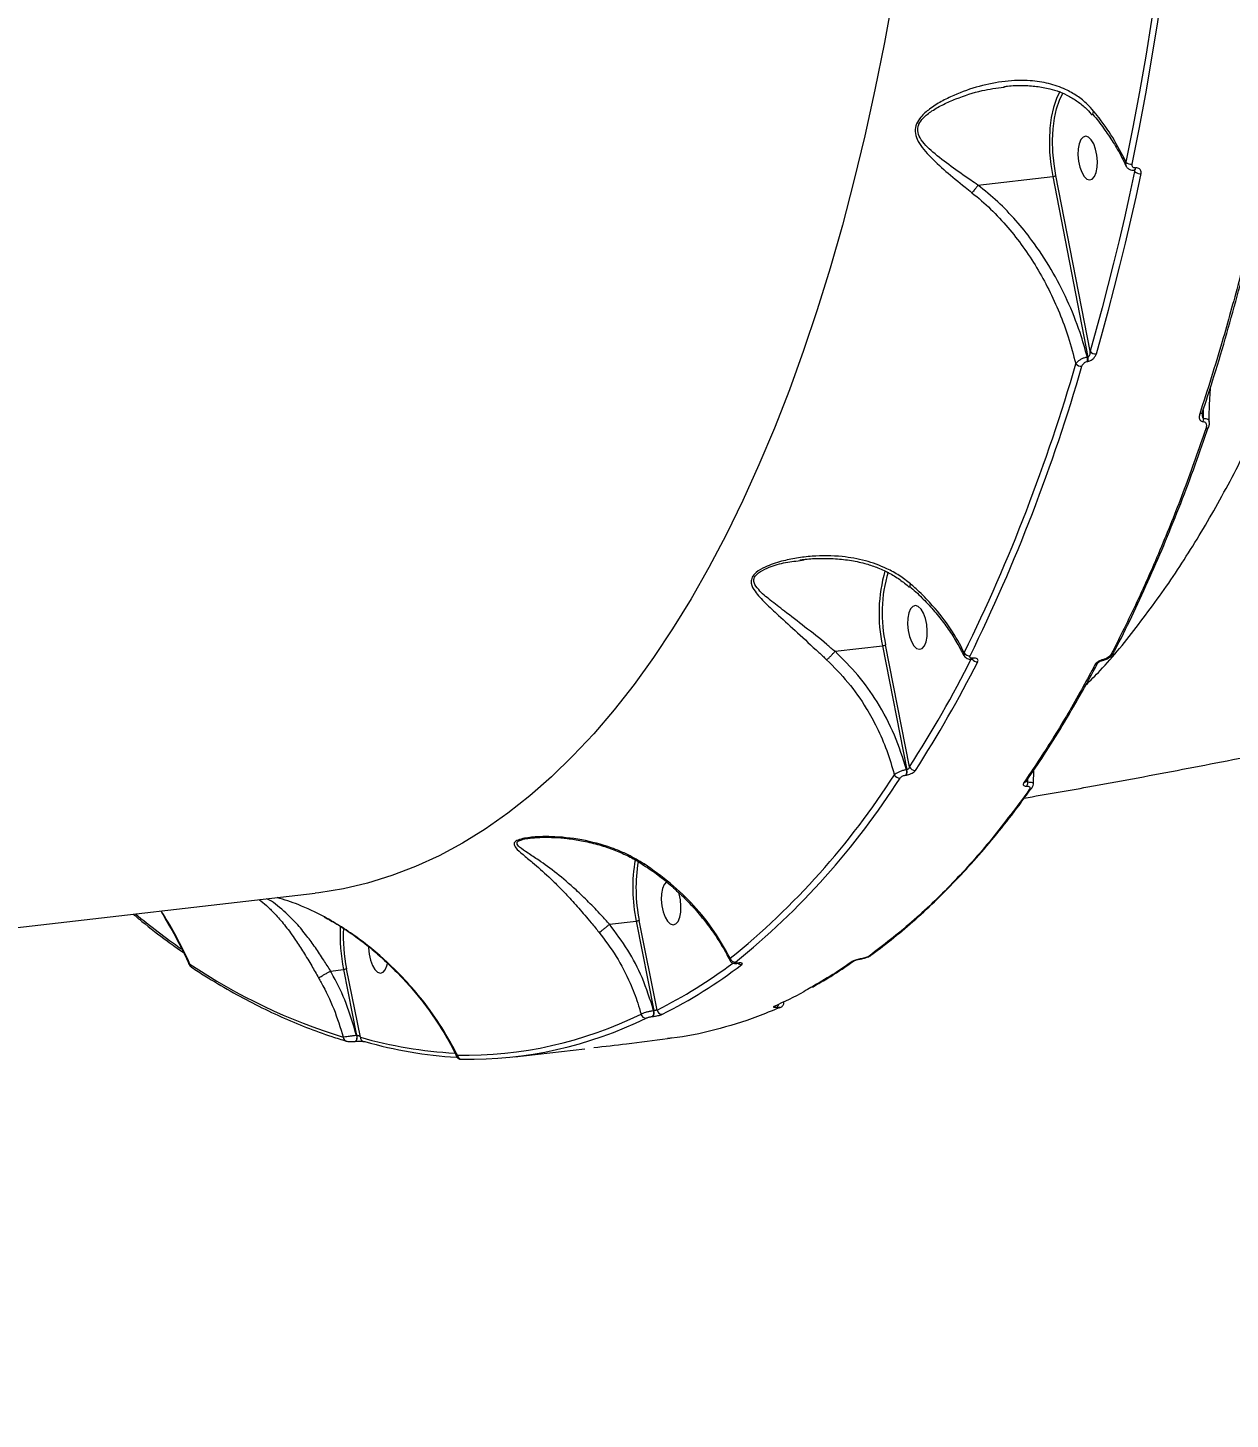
# Model space of a CAD drawing. Header units: millimetres. Extents: x -7447 to 8662, y -5576 to 6370.
# Drawn here: x 3168.7 to 3415.1, y -2414.4 to -2129.2 of the extents above; entities that cross this region are included whole.
import ezdxf

# ---------------------------------------------------------------- set-up
doc = ezdxf.new("R2010")
doc.units = ezdxf.units.MM
doc.layers.add('DiKom', color=7, linetype='Continuous')
doc.layers.add('DIKOM_ОБЪЕКТ', color=7, linetype='Continuous')
doc.styles.add('style1', font='arial.ttf', dxfattribs={"width": 0.8})
doc.dimstyles.new('1-50', dxfattribs={"dimtxt": 300, "dimasz": 200, "dimexe": 100, "dimexo": 0, "dimgap": 100, "dimtad": 1, "dimdec": 0, "dimtxsty": 'style1', "dimcen": 0, "dimclrd": 7, "dimclre": 7, "dimadec": 1, "dimazin": 2, "dimtfac": 1, "dimtdec": 0, "dimtmove": 1, "dimatfit": 3, "dimfxl": 0, "dimlwd": 25, "dimlwe": 18, "dimarcsym": 0})

# ---------------------------------------------------------------- blocks, each defined once
blk = doc.blocks.new('*D11')
at = {"color": 7, "linetype": 'Continuous', "lineweight": 18, "transparency": 16777216}
for p, q in [((2045.4, 3512.26), (7772.09, 3512.26)), ((-1858.48, -4091.08), (7772.09, -4091.08))]:
    blk.add_line(p, q, dxfattribs=at)
at = {"color": 7, "linetype": 'Continuous', "lineweight": 25, "transparency": 16777216}
blk.add_line((7672.09, -3891.08), (7672.09, 3312.26), dxfattribs=at)
at = {"color": 7, "linetype": 'Continuous', "transparency": 16777216}
for points in [[(7638.76, 3312.26), (7705.42, 3312.26), (7672.09, 3512.26)], [(7638.76, -3891.08), (7705.42, -3891.08), (7672.09, -4091.08)]]:
    blk.add_solid(points, dxfattribs=at)
at = {"layer": 'Defpoints', "color": 0, "linetype": 'Continuous', "transparency": 16777216}
for p in [(2045.4, 3512.26), (7672.09, 3512.26), (-1858.48, -4091.08)]:
    blk.add_point(p, dxfattribs=at)
at = {"color": 0, "linetype": 'Continuous', "lineweight": 15, "transparency": 16777216, "insert": (7418.92, 3.22), "char_height": 300, "attachment_point": 5, "rotation": 90, "style": 'style1'}
blk.add_mtext('7600', dxfattribs=at)
blk = doc.blocks.new('*D12')
at = {"layer": 'Defpoints', "color": 0, "transparency": 16777216}
for p in [(-7446.93, 5919.72), (-7446.93, 736.93), (6905.53, -2412.68)]:
    blk.add_point(p, dxfattribs=at)
at = {"layer": 'DiKom', "color": 7, "lineweight": 18, "transparency": 16777216}
for p, q in [((-7446.93, 736.93), (-7446.93, 6019.72)), ((6905.53, -2412.68), (6905.53, 6019.72))]:
    blk.add_line(p, q, dxfattribs=at)
at = {"layer": 'DiKom', "color": 7, "lineweight": 25, "transparency": 16777216}
blk.add_line((6705.53, 5919.72), (-7246.93, 5919.72), dxfattribs=at)
at = {"layer": 'DiKom', "color": 7, "transparency": 16777216}
for points in [[(-7246.93, 5953.05), (-7246.93, 5886.39), (-7446.93, 5919.72)], [(6705.53, 5953.05), (6705.53, 5886.39), (6905.53, 5919.72)]]:
    blk.add_solid(points, dxfattribs=at)
at = {"layer": 'DiKom', "color": 0, "transparency": 16777216, "insert": (-918.31, 6173), "char_height": 300, "attachment_point": 5, "style": 'style1'}
blk.add_mtext('14300', dxfattribs=at)
blk = doc.blocks.new('*D13')
at = {"layer": 'Defpoints', "color": 0, "transparency": 16777216}
for p in [(2049.72, 5594.27), (-1141.86, -5576.35), (8561.69, -5576.35)]:
    blk.add_point(p, dxfattribs=at)
at = {"layer": 'DiKom', "color": 7, "lineweight": 18, "transparency": 16777216}
for p, q in [((2049.72, 5594.27), (8661.69, 5594.27)), ((-1141.86, -5576.35), (8661.69, -5576.35))]:
    blk.add_line(p, q, dxfattribs=at)
at = {"layer": 'DiKom', "color": 7, "lineweight": 25, "transparency": 16777216}
blk.add_line((8561.69, 5394.27), (8561.69, -5376.35), dxfattribs=at)
at = {"layer": 'DiKom', "color": 7, "transparency": 16777216}
for points in [[(8528.35, 5394.27), (8595.02, 5394.27), (8561.69, 5594.27)], [(8528.35, -5376.35), (8595.02, -5376.35), (8561.69, -5576.35)]]:
    blk.add_solid(points, dxfattribs=at)
at = {"layer": 'DiKom', "color": 0, "transparency": 16777216, "insert": (8308.52, 8.96), "char_height": 300, "attachment_point": 5, "rotation": 90, "style": 'style1'}
blk.add_mtext('11200', dxfattribs=at)

msp = doc.modelspace()

# ---------------------------------------------------------------- linework, layer by layer
at = {"layer": 'DIKOM_ОБЪЕКТ', "color": 7, "linetype": 'Continuous', "lineweight": 15}
for p, q in [((3368.68, -2141.34), (3368.89, -2141.3)), ((3395.38, -2158.36), (3395.49, -2158.64)), ((3395.4, -2158.37), (3395.43, -2158.37)), ((3395.43, -2158.37), (3395.45, -2158.37)), ((3395.73, -2157.93), (3395.71, -2157.94)), ((3363.37, -2161.44), (3378.7, -2159.67)), ((3378.7, -2159.67), (3385.9, -2196.7)), ((3386.35, -2195.48), (3379.35, -2159.51)), ((3385.8, -2197.59), (3385.89, -2197.57)), ((3385.9, -2196.7), (3385.81, -2196.71)), ((3410.66, -2211.01), (3410.67, -2210.98)), ((3326.94, -2238.4), (3327.75, -2238.28)), ((3334.1, -2256.98), (3343.82, -2255.86)), ((3343.82, -2255.86), (3348.81, -2281.27)), ((3349.37, -2280.64), (3344.47, -2255.69)), ((3362.43, -2258.4), (3362.38, -2258.41)), ((3391.24, -2257.26), (3391.26, -2257.22)), ((3362.16, -2258.6), (3362.21, -2258.59)), ((3388.87, -2258.88), (3388.86, -2258.88)), ((3348.81, -2281.27), (3348.74, -2281.28)), ((3348.64, -2282.36), (3348.71, -2282.35)), ((3374.74, -2284.14), (3374.83, -2281.33)), ((2936.49, -2340.16), (3227.59, -2306.56)), ((3302.15, -2306.73), (3302.04, -2306.35)), ((3287.89, -2312.94), (3293.35, -2312.31)), ((3293.35, -2312.31), (3296.99, -2330.64)), ((3297.65, -2330.52), (3294, -2312.15)), ((3314.08, -2320.94), (3314.16, -2320.93)), ((3314.26, -2320.88), (3314.19, -2320.89)), ((3230.74, -2322.53), (3230.73, -2322.54)), ((3230.74, -2322.53), (3233.38, -2322.23)), ((3233.38, -2322.23), (3236.08, -2335.71)), ((3236.84, -2336.1), (3234.03, -2322.06)), ((3321.88, -2329.71), (3321.88, -2329.71)), ((3296.72, -2331.85), (3296.77, -2331.85)), ((3296.99, -2330.64), (3296.94, -2330.65)), ((3235.76, -2336.94), (3235.68, -2336.93)), ((3235.76, -2336.94), (3235.79, -2336.94)), ((3236.08, -2335.71), (3236.05, -2335.71)), ((3268.48, -2340.09), (3282.82, -2338.44))]:
    msp.add_line(p, q, dxfattribs=at)
at = {"layer": 'DIKOM_ОБЪЕКТ', "color": 7, "linetype": 'Continuous', "lineweight": 15, "flags": 128}
for points in [[(3402.99, -2097.15), (3402.09, -2104.88), (3401.12, -2112.54), (3400.07, -2120.13), (3398.95, -2127.62), (3397.75, -2135.03), (3396.47, -2142.36), (3395.12, -2149.59), (3393.7, -2156.72)], [(3394.98, -2157.13), (3396.4, -2149.98), (3397.76, -2142.74), (3399.03, -2135.4), (3400.24, -2127.97), (3401.36, -2120.46), (3402.41, -2112.86), (3403.39, -2105.18), (3404.28, -2097.43)], [(3345.99, -2122.38), (3344.21, -2132.23), (3342.28, -2141.89), (3340.2, -2151.35), (3337.98, -2160.6), (3335.61, -2169.63), (3333.1, -2178.44), (3330.45, -2187.01), (3327.67, -2195.34), (3324.75, -2203.43), (3321.7, -2211.25), (3318.52, -2218.81), (3315.22, -2226.1), (3311.8, -2233.11), (3308.25, -2239.84), (3304.59, -2246.27), (3300.82, -2252.41), (3296.94, -2258.24), (3292.95, -2263.77), (3288.86, -2268.99), (3284.68, -2273.88), (3280.4, -2278.45), (3276.03, -2282.7), (3271.57, -2286.62), (3267.04, -2290.2), (3262.42, -2293.44), (3257.74, -2296.34), (3252.98, -2298.9), (3248.16, -2301.11), (3243.28, -2302.98), (3238.34, -2304.49), (3233.36, -2305.66), (3228.32, -2306.47), (3227.59, -2306.56)], [(3380.16, -2142.26), (3379.46, -2143.7), (3378.86, -2145.51), (3378.41, -2147.56), (3378.13, -2149.81), (3378.01, -2152.2), (3378.07, -2154.68), (3378.3, -2157.19), (3378.7, -2159.67)], [(3379.35, -2159.51), (3378.97, -2157.1), (3378.74, -2154.67), (3378.68, -2152.26), (3378.79, -2149.94), (3379.07, -2147.76), (3379.5, -2145.78), (3380.09, -2144.02), (3380.79, -2142.59)], [(3387.5, -2154.09), (3387.1, -2153.01), (3386.6, -2152.17), (3386.04, -2151.63), (3385.47, -2151.44), (3384.93, -2151.61), (3384.46, -2152.13), (3384.11, -2152.96), (3383.9, -2154.02), (3383.85, -2155.24), (3383.97, -2156.52), (3384.23, -2157.74), (3384.64, -2158.82), (3385.14, -2159.66), (3385.7, -2160.2), (3386.27, -2160.39), (3386.81, -2160.22), (3387.28, -2159.7), (3387.63, -2158.87), (3387.84, -2157.8), (3387.89, -2156.58), (3387.77, -2155.31), (3387.5, -2154.09)], [(3395.49, -2158.64), (3394.46, -2163.42), (3393.4, -2168.15), (3392.31, -2172.83), (3391.18, -2177.46), (3390.02, -2182.04), (3388.83, -2186.57), (3387.61, -2191.05), (3386.35, -2195.48)], [(3387.64, -2196.02), (3388.9, -2191.59), (3390.12, -2187.1), (3391.32, -2182.55), (3392.48, -2177.96), (3393.61, -2173.32), (3394.71, -2168.63), (3395.77, -2163.89), (3396.8, -2159.1)], [(3352.63, -2250.27), (3352.22, -2249.19), (3351.72, -2248.35), (3351.16, -2247.82), (3350.59, -2247.62), (3350.05, -2247.8), (3349.58, -2248.32), (3349.23, -2249.14), (3349.02, -2250.21), (3348.97, -2251.43), (3349.09, -2252.7), (3349.36, -2253.93), (3349.76, -2255.01), (3350.26, -2255.85), (3350.82, -2256.39), (3351.39, -2256.58), (3351.93, -2256.4), (3352.4, -2255.88), (3352.75, -2255.06), (3352.96, -2253.99), (3353.01, -2252.77), (3352.89, -2251.5), (3352.63, -2250.27)], [(3374.43, -2285.05), (3374.44, -2285.03), (3374.45, -2285.01)], [(3299.61, -2304.23), (3299.58, -2304.25), (3299.11, -2304.77), (3298.76, -2305.6), (3298.55, -2306.67), (3298.5, -2307.89), (3298.62, -2309.16), (3298.88, -2310.39), (3299.29, -2311.46), (3299.79, -2312.3), (3300.35, -2312.84), (3300.92, -2313.03), (3301.46, -2312.86), (3301.93, -2312.34), (3302.28, -2311.51), (3302.49, -2310.45), (3302.54, -2309.23), (3302.42, -2307.95), (3302.15, -2306.73), (3302.15, -2306.73)], [(3238.52, -2317.53), (3238.53, -2317.8), (3238.64, -2319.08), (3238.91, -2320.3), (3239.31, -2321.38), (3239.81, -2322.22), (3240.37, -2322.76), (3240.95, -2322.95), (3241.49, -2322.78), (3241.95, -2322.26), (3242.3, -2321.43), (3242.42, -2320.95)], [(3314.09, -2320.94), (3314.13, -2320.93), (3314.19, -2320.89)], [(3314.15, -2320.93), (3314.2, -2320.92), (3314.26, -2320.88)], [(3339.35, -2320.02), (3339.29, -2320.06), (3339.28, -2320.06)], [(3321.64, -2329.78), (3321.81, -2329.74), (3321.88, -2329.71)], [(3322.66, -2330.06), (3322.83, -2330.03), (3322.89, -2330)], [(3236.05, -2335.71), (3236.09, -2335.95), (3236.1, -2336.19), (3236.08, -2336.42), (3236.04, -2336.61), (3235.97, -2336.77), (3235.89, -2336.88), (3235.79, -2336.94), (3235.76, -2336.94)], [(3236.08, -2335.71), (3236.12, -2335.95), (3236.13, -2336.19), (3236.11, -2336.41), (3236.07, -2336.61), (3236, -2336.77), (3235.92, -2336.88), (3235.82, -2336.93), (3235.8, -2336.94)], [(3237.46, -2336.96), (3237.6, -2336.98), (3237.77, -2336.98)]]:
    msp.add_lwpolyline(points, dxfattribs=at)
at = {"layer": 'DIKOM_ОБЪЕКТ', "color": 7, "linetype": 'Continuous', "lineweight": 15}
for centre, radius, start, end in [((3394.78, -2155.57), 1.58, 226.8213, 277.2166), ((3395.23, -2157.93), 0.472, 291.5421, 359.3354), ((3395.25, -2157.92), 0.482, 293.8809, 358.8718), ((3396.59, -2157.59), 1.52, 223.5762, 277.6948), ((3378.5, -2157.48), 2.2, 275.3809, 292.8906), ((3387.47, -2194.64), 1.4, 216.8669, 276.9979), ((3036.22, -2098.09), 361.32, 333.8598, 343.9371), ((3036.71, -2098.38), 362.11, 333.8595, 343.937), ((3384.52, -2197.16), 1.42, 219.5271, 276.549), ((3383.91, -2197.11), 1.95, 345.9518, 11.9925), ((3384, -2197.1), 1.95, 345.9695, 11.9747), ((3408.84, -2207.69), 0.624, 270.2091, 338.2853), ((3408.1, -2209.26), 1.54, 335.0283, 358.3053), ((3410.09, -2210.75), 0.63, 270.259, 335.5722), ((3374.46, -2249.22), 31.35, 163.9566, 192.2303), ((3372.77, -2249.21), 29.03, 163.0961, 192.8976), ((3343.61, -2253.65), 2.22, 275.4403, 292.8311), ((3144.31, -2148.47), 243.97, 327.1971, 333.21), ((3361.67, -2256.67), 1.25, 209.0335, 275.2007), ((3362.09, -2258.3), 0.31, 283.0908, 339.6384), ((3362.14, -2258.29), 0.308, 282.1464, 339.6976), ((3390.64, -2256.93), 0.682, 273.2139, 330.6641), ((3145.05, -2148.93), 244.52, 327.1965, 333.2104), ((3363.21, -2257.89), 1.25, 214.5442, 275.0901), ((3387.32, -2259.09), 0.683, 273.2543, 330.5446), ((3388.79, -2258.69), 0.2, 291.8706, 355.6473), ((3347.18, -2281.67), 1.61, 334.8363, 14.2431), ((3347.25, -2281.67), 1.61, 334.8111, 14.2683), ((3350.48, -2280.22), 1.18, 201.1157, 274.7019), ((3214.97, -2198.77), 155.6, 308.8713, 327.5353), ((3215.85, -2199.27), 155.95, 308.8719, 327.535), ((3347.33, -2281.8), 1.18, 204.3227, 274.5569), ((3372.73, -2283.17), 0.723, 274.9321, 324.6638), ((3372.41, -2283.9), 1.21, 322.4233, 2.1823), ((3373.84, -2284.61), 0.73, 275.1842, 323.1118), ((3326.21, -2305.48), 33.56, 170.0908, 191.7443), ((3325.99, -2305.52), 32.67, 170.4047, 191.711), ((3297.19, -2180.9), 167.94, 230.6706, 234.6996), ((3269.23, -2315.16), 36.54, 177.1696, 191.146), ((3268.9, -2315.2), 35.55, 177.7454, 191.1277), ((3268.16, -2222.75), 118.56, 236.0411, 252.9265), ((3202.73, -2321.1), 0.797, 179.4903, 235.3462), ((3251.87, -2239.43), 101.95, 296.6864, 306.9445), ((3252.65, -2239.77), 102.55, 296.6965, 307.4322), ((3313.65, -2319.61), 1.07, 195.9082, 273.6109), ((3314.9, -2320.21), 0.999, 225.0433, 275.0321), ((3337.52, -2319.8), 0.786, 276.6527, 304.1823), ((3341, -2318.68), 0.781, 276.6096, 308.2816), ((3321.81, -2329.3), 0.714, 299.389, 355.9626), ((3258.05, -2257.55), 82.25, 269.0771, 296.1862), ((3259.03, -2258.19), 82.43, 269.0763, 296.1868), ((3295.34, -2331.14), 1.02, 192.2504, 273.4728), ((3295.79, -2331.06), 1.22, 319.2791, 19.4603), ((3295.84, -2331.05), 1.22, 319.26, 19.4625), ((3298.67, -2330.36), 1.03, 188.749, 273.2579), ((3234.22, -2336.04), 0.874, 183.1456, 251.5663), ((3237.73, -2336.11), 0.889, 179.2394, 252.0685), ((3261.06, -2251.21), 88.27, 254.0747, 266.8391), ((3262.08, -2251.79), 88.59, 254.0774, 266.4021), ((3257.64, -2339.7), 0.916, 185.9301, 273.9352)]:
    msp.add_arc(centre, radius, start, end, dxfattribs=at)
for points, knots in [([(3385.44, -2263.96), (3386.44, -2262.97), (3390.18, -2259.24), (3396.35, -2251.62), (3403.85, -2241.23), (3410.91, -2229.81), (3417.54, -2217.55), (3423.84, -2204.22), (3429.78, -2189.83), (3435.32, -2174.42), (3440, -2159.42), (3443.94, -2145.15), (3446.08, -2136.15), (3447.15, -2131.65)], [0, 0, 0, 0, 0.037027, 0.138845, 0.24058, 0.339703, 0.438903, 0.538026, 0.640009, 0.742074, 0.844056, 0.921955, 1, 1, 1, 1]), ([(3387.09, -2146.28), (3386.67, -2145.8), (3385.63, -2144.64), (3383.71, -2143.12), (3381.08, -2141.63), (3377.86, -2140.53), (3373.7, -2139.91), (3368.9, -2140.05), (3363.61, -2141.09), (3359.23, -2142.63), (3355.84, -2144.28), (3353.52, -2145.75), (3351.75, -2147.3), (3350.69, -2148.9), (3350.4, -2150.51), (3350.89, -2152.17), (3351.94, -2153.8), (3353.87, -2155.98), (3356.79, -2158.65), (3359.83, -2161.17), (3361.68, -2162.62), (3362.15, -2163)], [0, 0, 0, 0, 0.03115, 0.075385, 0.120738, 0.182116, 0.245389, 0.330261, 0.417612, 0.506581, 0.552382, 0.598101, 0.638399, 0.667093, 0.696207, 0.728675, 0.766815, 0.805989, 0.887767, 0.971247, 1, 1, 1, 1]), ([(3363.37, -2161.44), (3362.88, -2161.11), (3360.99, -2159.83), (3357.82, -2157.6), (3354.75, -2155.27), (3352.66, -2153.32), (3351.51, -2151.9), (3350.96, -2150.48), (3351.08, -2149.49), (3351.44, -2148.6), (3352.25, -2147.51), (3354.02, -2146.14), (3356.31, -2144.85), (3359.74, -2143.37), (3363.87, -2142.03), (3367.2, -2141.55), (3368.68, -2141.34)], [0, 0, 0, 0, 0.045084, 0.172655, 0.302359, 0.360269, 0.41922, 0.466065, 0.500369, 0.507143, 0.54821, 0.608047, 0.676715, 0.745516, 0.887338, 1, 1, 1, 1]), ([(3368.67, -2141.29), (3368.93, -2141.25), (3370.21, -2141.04), (3372.47, -2140.99), (3375.37, -2141.15), (3377.91, -2141.61), (3380.15, -2142.28), (3382.14, -2143.21), (3384.03, -2144.44), (3385.6, -2145.74), (3386.44, -2146.72), (3386.78, -2147.11)], [0, 0, 0, 0, 0.038672, 0.190695, 0.334861, 0.472193, 0.580372, 0.69416, 0.808985, 0.924842, 1, 1, 1, 1]), ([(3387.09, -2146.28), (3387.08, -2146.29), (3386.99, -2146.44), (3386.87, -2146.69), (3386.84, -2146.9), (3386.92, -2146.95), (3386.94, -2146.96)], [0, 0, 0, 0, 0.055816, 0.451132, 0.876495, 1, 1, 1, 1]), ([(3386.92, -2146.97), (3386.92, -2146.97), (3387.73, -2147.88), (3389.16, -2149.79), (3391.14, -2152.7), (3392.65, -2155.28), (3393.39, -2156.89), (3393.66, -2157.47)], [0, 0, 0, 0, 0.001401, 0.279095, 0.558549, 0.839353, 1, 1, 1, 1]), ([(3393.7, -2156.72), (3392.85, -2155.04), (3391.17, -2151.74), (3388.74, -2148.32), (3387.32, -2146.56), (3387.09, -2146.28)], [0, 0, 0, 0, 0.466532, 0.915023, 1, 1, 1, 1]), ([(3393.7, -2156.72), (3393.66, -2156.86), (3393.58, -2157.13), (3393.67, -2157.35), (3393.71, -2157.45)], [0, 0, 0, 0, 0.518622, 1, 1, 1, 1]), ([(3393.71, -2157.46), (3393.71, -2157.48), (3393.77, -2157.69), (3394.08, -2158.02), (3394.61, -2158.32), (3395.09, -2158.42), (3395.35, -2158.37), (3395.4, -2158.35)], [0, 0, 0, 0, 0.02797, 0.318919, 0.6241, 0.917937, 1, 1, 1, 1]), ([(3395.71, -2157.94), (3395.61, -2157.94), (3395.42, -2157.94), (3395.19, -2157.83), (3395.02, -2157.65), (3394.94, -2157.41), (3394.97, -2157.22), (3394.98, -2157.13)], [0, 0, 0, 0, 0.195113, 0.390053, 0.593218, 0.811081, 1, 1, 1, 1]), ([(3395.34, -2158.39), (3395.37, -2158.38), (3395.44, -2158.36), (3395.5, -2158.37), (3395.5, -2158.37), (3395.5, -2158.37)], [0, 0, 0, 0, 0.320007, 0.659383, 1, 1, 1, 1]), ([(3395.43, -2158.35), (3395.44, -2158.37), (3395.48, -2158.47), (3395.49, -2158.57), (3395.49, -2158.64)], [0, 0, 0, 0, 0.298932, 1, 1, 1, 1]), ([(3396.8, -2159.1), (3396.81, -2158.98), (3396.85, -2158.71), (3396.74, -2158.36), (3396.5, -2158.09), (3396.16, -2157.92), (3395.87, -2157.93), (3395.73, -2157.93)], [0, 0, 0, 0, 0.188999, 0.404502, 0.60686, 0.803461, 1, 1, 1, 1]), ([(3363.37, -2161.44), (3363.25, -2161.62), (3363.02, -2161.98), (3362.63, -2162.47), (3362.34, -2162.81), (3362.19, -2162.95), (3362.15, -2163)], [0, 0, 0, 0, 0.325217, 0.650478, 0.892542, 1, 1, 1, 1]), ([(3363.37, -2161.44), (3363.37, -2161.44), (3363.37, -2161.44), (3363.37, -2161.44), (3363.37, -2161.44), (3363.37, -2161.44)], [0, 0, 0, 0, 0.304051, 0.674956, 1, 1, 1, 1]), ([(3385.81, -2196.71), (3385.33, -2195.03), (3384.21, -2191.07), (3381.77, -2185.01), (3378.48, -2178.66), (3374.89, -2173.22), (3371.18, -2168.63), (3367.5, -2164.78), (3364.75, -2162.56), (3363.37, -2161.44)], [0, 0, 0, 0, 0.123409, 0.290338, 0.457783, 0.624612, 0.746547, 0.873293, 1, 1, 1, 1]), ([(3421.77, -2160.61), (3421.65, -2161.15), (3421.05, -2163.86), (3419.46, -2170.83), (3416.84, -2181.33), (3413.19, -2194.63), (3410.4, -2203.42), (3408.84, -2208.31)], [0, 0, 0, 0, 0.032159, 0.160793, 0.418284, 0.675775, 1, 1, 1, 1]), ([(3409.4, -2207.91), (3410.09, -2205.8), (3411.7, -2200.91), (3414.06, -2193), (3416.52, -2184.25), (3418.83, -2175.31), (3420.77, -2167.31), (3421.89, -2162.21), (3422.32, -2160.23)], [0, 0, 0, 0, 0.141573, 0.327466, 0.512787, 0.697382, 0.882074, 1, 1, 1, 1]), ([(3362.15, -2163), (3363.45, -2164.08), (3366.06, -2166.28), (3369.53, -2170.04), (3372.68, -2174.07), (3375.46, -2178.33), (3377.96, -2182.86), (3380.12, -2187.61), (3382.01, -2192.7), (3382.94, -2196.23), (3383.43, -2198.06)], [0, 0, 0, 0, 0.123686, 0.248899, 0.368956, 0.490747, 0.612545, 0.738059, 0.863572, 1, 1, 1, 1]), ([(3372.88, -2287.07), (3377.23, -2286.32), (3387.64, -2284.52), (3404.16, -2281.43), (3422.4, -2277.86), (3440.63, -2274.09), (3458.84, -2270.13), (3477.04, -2265.98), (3495.22, -2261.66), (3513.38, -2257.15), (3531.51, -2252.46), (3549.62, -2247.59), (3567.7, -2242.54), (3585.74, -2237.32), (3603.76, -2231.93), (3621.73, -2226.37), (3639.66, -2220.63), (3657.55, -2214.73), (3675.39, -2208.66), (3693.18, -2202.42), (3709.65, -2196.5), (3720.17, -2192.58), (3724.79, -2190.85)], [0, 0, 0, 0, 0.037223, 0.089179, 0.141025, 0.192765, 0.244405, 0.295951, 0.34741, 0.398786, 0.450085, 0.501314, 0.552478, 0.603582, 0.654632, 0.705633, 0.756593, 0.807515, 0.858406, 0.909271, 0.960115, 1, 1, 1, 1]), ([(3386.35, -2195.48), (3386.34, -2195.64), (3386.33, -2195.92), (3386.24, -2196.28), (3386.14, -2196.51), (3386.05, -2196.63), (3385.98, -2196.68), (3385.93, -2196.69), (3385.9, -2196.7)], [0, 0, 0, 0, 0.350937, 0.618234, 0.803031, 0.879378, 0.949213, 1, 1, 1, 1]), ([(3385.81, -2196.71), (3385.73, -2196.72), (3385.45, -2196.77), (3384.96, -2196.93), (3384.37, -2197.22), (3383.84, -2197.58), (3383.55, -2197.88), (3383.44, -2198.04), (3383.43, -2198.06)], [0, 0, 0, 0, 0.08916, 0.293673, 0.489582, 0.716354, 0.954625, 1, 1, 1, 1]), ([(3384.68, -2198.57), (3384.73, -2198.44), (3384.82, -2198.21), (3385.09, -2197.92), (3385.37, -2197.72), (3385.61, -2197.61), (3385.75, -2197.59), (3385.8, -2197.59)], [0, 0, 0, 0, 0.302612, 0.534627, 0.725426, 0.917122, 1, 1, 1, 1]), ([(3385.89, -2197.57), (3385.95, -2197.56), (3386.17, -2197.53), (3386.56, -2197.37), (3387.01, -2197.04), (3387.42, -2196.57), (3387.56, -2196.22), (3387.64, -2196.02)], [0, 0, 0, 0, 0.079603, 0.275748, 0.470724, 0.710561, 1, 1, 1, 1]), ([(3410.78, -2210.06), (3410.78, -2209.13), (3410.77, -2206.73), (3410.94, -2204.33), (3411.04, -2202.85)], [0, 0, 0, 0, 0.384115, 1, 1, 1, 1]), ([(3408.84, -2208.31), (3408.81, -2208.43), (3408.71, -2208.79), (3408.71, -2209.29), (3408.91, -2209.68), (3409.17, -2209.87), (3409.39, -2209.9), (3409.5, -2209.91)], [0, 0, 0, 0, 0.160549, 0.508161, 0.731843, 0.865334, 1, 1, 1, 1]), ([(3409.35, -2208.32), (3409.35, -2208.31), (3409.34, -2208.28), (3409.34, -2208.13), (3409.41, -2207.97), (3409.43, -2207.93)], [0, 0, 0, 0, 0.075128, 0.735456, 1, 1, 1, 1]), ([(3409.64, -2209.31), (3409.62, -2209.3), (3409.57, -2209.28), (3409.51, -2209.19), (3409.42, -2208.98), (3409.36, -2208.67), (3409.36, -2208.42), (3409.36, -2208.32)], [0, 0, 0, 0, 0.065446, 0.140384, 0.329177, 0.716428, 1, 1, 1, 1]), ([(3409.5, -2209.91), (3409.6, -2209.92), (3409.81, -2209.95), (3410.05, -2210.13), (3410.23, -2210.49), (3410.22, -2210.95), (3410.12, -2211.28), (3410.09, -2211.38)], [0, 0, 0, 0, 0.138894, 0.27682, 0.496588, 0.841884, 1, 1, 1, 1]), ([(3409.64, -2209.31), (3409.63, -2209.09), (3409.6, -2208.46), (3409.58, -2207.82), (3409.56, -2207.4)], [0, 0, 0, 0, 0.33671, 1, 1, 1, 1]), ([(3410.78, -2210.06), (3410.79, -2209.96), (3410.82, -2209.72), (3410.55, -2209.49), (3410.15, -2209.33), (3409.81, -2209.31), (3409.64, -2209.31)], [0, 0, 0, 0, 0.229121, 0.550995, 0.7686, 1, 1, 1, 1]), ([(3410.09, -2211.38), (3408.64, -2215.54), (3405.72, -2223.85), (3400.99, -2235.66), (3396.01, -2247), (3392.46, -2254.08), (3390.68, -2257.61)], [0, 0, 0, 0, 0.249101, 0.498199, 0.749099, 1, 1, 1, 1]), ([(3391.21, -2257.2), (3391.44, -2256.77), (3392.85, -2254.12), (3395.33, -2249), (3398.65, -2241.83), (3401.85, -2234.39), (3404.94, -2226.72), (3407.88, -2218.93), (3409.74, -2213.59), (3410.64, -2210.97)], [0, 0, 0, 0, 0.031518, 0.193798, 0.3562, 0.518683, 0.681209, 0.843735, 1, 1, 1, 1]), ([(3410.64, -2211), (3410.67, -2210.94), (3410.81, -2210.64), (3410.81, -2210.33), (3410.82, -2210.1)], [0, 0, 0, 0, 0.231169, 1, 1, 1, 1]), ([(3349.56, -2243.19), (3348.81, -2242.6), (3347.29, -2241.4), (3344.21, -2239.72), (3340.3, -2238.31), (3335.12, -2237.4), (3330.37, -2237.36), (3326.22, -2237.84), (3322.97, -2238.53), (3320.09, -2239.49), (3318.33, -2240.49), (3317.43, -2241.31), (3316.92, -2242.07), (3316.87, -2243.31), (3317.79, -2244.99), (3319.79, -2247.1), (3322.75, -2249.86), (3326.41, -2253.19), (3329.79, -2256.31), (3331.84, -2258.22), (3332.38, -2258.72)], [0, 0, 0, 0, 0.044062, 0.088957, 0.162487, 0.238205, 0.335246, 0.385266, 0.435258, 0.493552, 0.532136, 0.540208, 0.56656, 0.59274, 0.638271, 0.707601, 0.778722, 0.871002, 0.966033, 1, 1, 1, 1]), ([(3334.09, -2256.98), (3334.09, -2256.98), (3333.48, -2256.58), (3331.5, -2254.71), (3327.85, -2252), (3324.04, -2248.97), (3320.77, -2246.54), (3318.61, -2244.66), (3317.49, -2243.16), (3317.43, -2242.05), (3317.84, -2241.45), (3318.21, -2241.1), (3318.78, -2240.62), (3320.55, -2239.73), (3323.47, -2238.8), (3325.81, -2238.53), (3326.94, -2238.4)], [0, 0, 0, 0, 0.000027, 0.056034, 0.21096, 0.36612, 0.481119, 0.595706, 0.667119, 0.706609, 0.745328, 0.745847, 0.758023, 0.817763, 0.911461, 1, 1, 1, 1]), ([(3326.92, -2238.28), (3327.16, -2238.24), (3328.37, -2238.06), (3330.67, -2237.93), (3333.81, -2237.94), (3337.03, -2238.27), (3339.99, -2238.88), (3342.66, -2239.74), (3345.06, -2240.84), (3347.33, -2242.19), (3348.69, -2243.3), (3349.33, -2243.82)], [0, 0, 0, 0, 0.030734, 0.155761, 0.28879, 0.429428, 0.563552, 0.670087, 0.783405, 0.896526, 1, 1, 1, 1]), ([(3349.56, -2243.19), (3349.55, -2243.22), (3349.5, -2243.3), (3349.42, -2243.49), (3349.38, -2243.66), (3349.43, -2243.67), (3349.45, -2243.68)], [0, 0, 0, 0, 0.088161, 0.345428, 0.837792, 1, 1, 1, 1]), ([(3349.4, -2243.73), (3349.82, -2244.09), (3351.12, -2245.2), (3353.1, -2247.22), (3355.34, -2249.77), (3357.34, -2252.46), (3359.09, -2255.16), (3360.02, -2256.99), (3360.47, -2257.86)], [0, 0, 0, 0, 0.087856, 0.270977, 0.45564, 0.641501, 0.828139, 1, 1, 1, 1]), ([(3360.58, -2257.28), (3359.69, -2255.63), (3357.9, -2252.28), (3354.64, -2248.16), (3351.77, -2245.15), (3350.17, -2243.74), (3349.56, -2243.19)], [0, 0, 0, 0, 0.32471, 0.657474, 0.869007, 1, 1, 1, 1]), ([(3332.38, -2258.72), (3332.42, -2258.69), (3332.54, -2258.6), (3332.82, -2258.37), (3333.22, -2257.98), (3333.69, -2257.47), (3333.96, -2257.14), (3334.09, -2256.98)], [0, 0, 0, 0, 0.087311, 0.253611, 0.502392, 0.751211, 1, 1, 1, 1]), ([(3334.1, -2256.98), (3334.1, -2256.98), (3334.1, -2256.98), (3334.09, -2256.98), (3334.09, -2256.98), (3334.09, -2256.98)], [0, 0, 0, 0, 0.457601, 0.857027, 1, 1, 1, 1]), ([(3348.74, -2281.28), (3348, -2278.89), (3346.48, -2274.06), (3343, -2267.57), (3338.9, -2261.74), (3335.71, -2258.58), (3334.1, -2256.98)], [0, 0, 0, 0, 0.260692, 0.528703, 0.76163, 1, 1, 1, 1]), ([(3360.58, -2257.28), (3360.52, -2257.41), (3360.43, -2257.62), (3360.51, -2257.77), (3360.54, -2257.83)], [0, 0, 0, 0, 0.623831, 1, 1, 1, 1]), ([(3360.53, -2257.85), (3360.61, -2257.99), (3360.77, -2258.25), (3361.17, -2258.49), (3361.63, -2258.63), (3361.97, -2258.61), (3362.16, -2258.6)], [0, 0, 0, 0, 0.238602, 0.469057, 0.716344, 1, 1, 1, 1]), ([(3362.38, -2258.41), (3362.31, -2258.41), (3362.15, -2258.42), (3361.93, -2258.38), (3361.78, -2258.27), (3361.71, -2258.11), (3361.76, -2257.98), (3361.78, -2257.91)], [0, 0, 0, 0, 0.142339, 0.357185, 0.571584, 0.785747, 1, 1, 1, 1]), ([(3363.32, -2259.13), (3363.36, -2259.04), (3363.43, -2258.84), (3363.33, -2258.6), (3363.09, -2258.44), (3362.77, -2258.37), (3362.53, -2258.39), (3362.43, -2258.4)], [0, 0, 0, 0, 0.215028, 0.429982, 0.644707, 0.859226, 1, 1, 1, 1]), ([(3388.87, -2258.86), (3389.08, -2258.81), (3389.57, -2258.7), (3390.29, -2258.3), (3390.89, -2257.83), (3391.12, -2257.43), (3391.22, -2257.26)], [0, 0, 0, 0, 0.214315, 0.48992, 0.781115, 1, 1, 1, 1]), ([(3390.68, -2257.61), (3390.6, -2257.73), (3390.45, -2257.96), (3390.02, -2258.3), (3389.51, -2258.57), (3389.16, -2258.66), (3388.99, -2258.71)], [0, 0, 0, 0, 0.25831, 0.51673, 0.767801, 1, 1, 1, 1]), ([(3332.38, -2258.72), (3333.87, -2260.23), (3336.89, -2263.27), (3340.22, -2268.05), (3342.82, -2272.77), (3344.81, -2277.31), (3345.77, -2280.62), (3346.25, -2282.29)], [0, 0, 0, 0, 0.23086, 0.46717, 0.62657, 0.81199, 1, 1, 1, 1]), ([(3362.2, -2258.6), (3362.24, -2258.59), (3362.33, -2258.58), (3362.39, -2258.59), (3362.39, -2258.59), (3362.39, -2258.59)], [0, 0, 0, 0, 0.333544, 0.748179, 1, 1, 1, 1]), ([(3387.36, -2259.77), (3387.15, -2260.15), (3386.14, -2262.07), (3383.29, -2267.28), (3378.7, -2275.11), (3374.77, -2280.96), (3372.8, -2283.89)], [0, 0, 0, 0, 0.044141, 0.220714, 0.610012, 1, 1, 1, 1]), ([(3373.32, -2283.58), (3374.51, -2281.83), (3377.01, -2278.18), (3380.68, -2272.31), (3384.33, -2266.02), (3386.74, -2261.72), (3387.9, -2259.44), (3387.91, -2259.42)], [0, 0, 0, 0, 0.235381, 0.490141, 0.74406, 0.99772, 1, 1, 1, 1]), ([(3388.99, -2258.71), (3388.83, -2258.75), (3388.49, -2258.84), (3388, -2259.11), (3387.58, -2259.43), (3387.43, -2259.65), (3387.36, -2259.77)], [0, 0, 0, 0, 0.233814, 0.482516, 0.741262, 1, 1, 1, 1]), ([(3387.91, -2259.42), (3387.91, -2259.42), (3387.91, -2259.43), (3387.94, -2259.38), (3388.04, -2259.28), (3388.21, -2259.15), (3388.44, -2259.02), (3388.67, -2258.93), (3388.8, -2258.9), (3388.86, -2258.88)], [0, 0, 0, 0, 0.018549, 0.182186, 0.335663, 0.512367, 0.705479, 0.868781, 1, 1, 1, 1]), ([(3348.74, -2281.28), (3348.64, -2281.29), (3348.33, -2281.35), (3347.78, -2281.5), (3347.14, -2281.74), (3346.58, -2282.02), (3346.36, -2282.2), (3346.25, -2282.29)], [0, 0, 0, 0, 0.113168, 0.325961, 0.548009, 0.775423, 1, 1, 1, 1]), ([(3349.37, -2280.64), (3349.36, -2280.71), (3349.32, -2280.84), (3349.21, -2281.03), (3349.07, -2281.16), (3348.96, -2281.23), (3348.88, -2281.26), (3348.84, -2281.26), (3348.81, -2281.27)], [0, 0, 0, 0, 0.255294, 0.499053, 0.716801, 0.86167, 0.907177, 1, 1, 1, 1]), ([(3347.42, -2282.98), (3347.47, -2282.92), (3347.57, -2282.79), (3347.84, -2282.61), (3348.15, -2282.47), (3348.43, -2282.39), (3348.59, -2282.37), (3348.64, -2282.36)], [0, 0, 0, 0, 0.228855, 0.457871, 0.678542, 0.888227, 1, 1, 1, 1]), ([(3348.71, -2282.35), (3348.79, -2282.34), (3349.02, -2282.31), (3349.45, -2282.18), (3349.93, -2281.96), (3350.34, -2281.68), (3350.5, -2281.49), (3350.57, -2281.4)], [0, 0, 0, 0, 0.108311, 0.320384, 0.543042, 0.771583, 1, 1, 1, 1]), ([(3372.8, -2283.89), (3372.75, -2283.96), (3372.65, -2284.13), (3372.65, -2284.35), (3372.77, -2284.52), (3373.01, -2284.63), (3373.25, -2284.63), (3373.37, -2284.64)], [0, 0, 0, 0, 0.182536, 0.4238, 0.62748, 0.813469, 1, 1, 1, 1]), ([(3373.32, -2283.59), (3373.32, -2283.6), (3373.32, -2283.6), (3373.32, -2283.59), (3373.32, -2283.59)], [0, 0, 0, 0, 0.424596, 1, 1, 1, 1]), ([(3373.62, -2283.85), (3373.59, -2283.85), (3373.54, -2283.83), (3373.47, -2283.77), (3373.42, -2283.68), (3373.4, -2283.59), (3373.39, -2283.56)], [0, 0, 0, 0, 0.190453, 0.329951, 0.737116, 1, 1, 1, 1]), ([(3373.62, -2283.85), (3373.61, -2283.7), (3373.6, -2283.47), (3373.59, -2283.24), (3373.59, -2283.17)], [0, 0, 0, 0, 0.691604, 1, 1, 1, 1]), ([(3374.72, -2284.14), (3374.73, -2284.11), (3374.75, -2284.02), (3374.56, -2283.92), (3374.19, -2283.85), (3373.81, -2283.85), (3373.62, -2283.85)], [0, 0, 0, 0, 0.136689, 0.428541, 0.710584, 1, 1, 1, 1]), ([(3374.41, -2285.03), (3374.47, -2284.95), (3374.64, -2284.73), (3374.76, -2284.41), (3374.73, -2284.17), (3374.73, -2284.14)], [0, 0, 0, 0, 0.326678, 0.887131, 1, 1, 1, 1]), ([(3373.91, -2285.34), (3371.37, -2288.77), (3366.28, -2295.64), (3358.2, -2304.65), (3349.84, -2312.75), (3344.01, -2317.22), (3341.09, -2319.46)], [0, 0, 0, 0, 0.248596, 0.497192, 0.748596, 1, 1, 1, 1]), ([(3341.44, -2319.25), (3341.5, -2319.21), (3343.1, -2318.12), (3346.16, -2315.68), (3350.64, -2311.93), (3355.03, -2307.84), (3359.36, -2303.46), (3363.6, -2298.8), (3367.75, -2293.84), (3371.29, -2289.33), (3373.4, -2286.36), (3374.2, -2285.24)], [0, 0, 0, 0, 0.004884, 0.135379, 0.266062, 0.396898, 0.527847, 0.658876, 0.789947, 0.921012, 1, 1, 1, 1]), ([(3373.37, -2284.64), (3373.48, -2284.64), (3373.72, -2284.64), (3373.94, -2284.74), (3374.06, -2284.91), (3374.04, -2285.11), (3373.95, -2285.27), (3373.91, -2285.34)], [0, 0, 0, 0, 0.188961, 0.377438, 0.579175, 0.816463, 1, 1, 1, 1]), ([(3294.97, -2300.56), (3293.9, -2299.93), (3291.75, -2298.64), (3287.48, -2296.89), (3282.15, -2295.48), (3276.85, -2294.93), (3273.16, -2294.99), (3271.13, -2295.19), (3269.67, -2295.46), (3268.6, -2295.88), (3268.2, -2296.5), (3268.71, -2297.38), (3270.12, -2298.62), (3272.41, -2300.5), (3274.85, -2302.65), (3277.25, -2304.98), (3279.3, -2307.09), (3281.58, -2309.62), (3283.8, -2312.22), (3285.2, -2313.93), (3285.73, -2314.59)], [0, 0, 0, 0, 0.056353, 0.113614, 0.210372, 0.309982, 0.361982, 0.388303, 0.415338, 0.445739, 0.474099, 0.516798, 0.580232, 0.645296, 0.740561, 0.789711, 0.838844, 0.899362, 0.961361, 1, 1, 1, 1]), ([(3287.88, -2312.95), (3287.88, -2312.94), (3287.33, -2312.34), (3285.91, -2310.74), (3283.6, -2308.35), (3280.52, -2305.37), (3277.02, -2302.43), (3273.76, -2300.03), (3271.13, -2298.34), (3269.54, -2297.24), (3268.82, -2296.45), (3269.07, -2295.93), (3269.7, -2295.66), (3270.5, -2295.45), (3271.08, -2295.33), (3271.63, -2295.28), (3271.67, -2295.28)], [0, 0, 0, 0, 0.000056, 0.063196, 0.164536, 0.266013, 0.426912, 0.588036, 0.693608, 0.798758, 0.865821, 0.908654, 0.94465, 0.954521, 0.9963, 1, 1, 1, 1]), ([(3271.67, -2295.28), (3272.05, -2295.24), (3272.92, -2295.15), (3274.58, -2295.09), (3276.72, -2295.13), (3279.33, -2295.35), (3282.3, -2295.8), (3285.38, -2296.52), (3288.38, -2297.49), (3291.13, -2298.65), (3293.29, -2299.76), (3294.48, -2300.56), (3294.88, -2300.83)], [0, 0, 0, 0, 0.053444, 0.121865, 0.214769, 0.325236, 0.44686, 0.582471, 0.709047, 0.82907, 0.942269, 1, 1, 1, 1]), ([(3294.88, -2300.82), (3295.4, -2301.15), (3296.92, -2302.14), (3299.31, -2303.99), (3302.02, -2306.34), (3304.55, -2308.85), (3306.88, -2311.5), (3308.98, -2314.27), (3310.81, -2317.12), (3311.99, -2319.15), (3312.47, -2320.23), (3312.51, -2320.32)], [0, 0, 0, 0, 0.065811, 0.195677, 0.32661, 0.458428, 0.590699, 0.722739, 0.85531, 0.988115, 1, 1, 1, 1]), ([(3294.97, -2300.56), (3294.96, -2300.6), (3294.92, -2300.69), (3294.88, -2300.78), (3294.91, -2300.78), (3294.92, -2300.78)], [0, 0, 0, 0, 0.249213, 0.723861, 1, 1, 1, 1]), ([(3312.62, -2319.91), (3311.6, -2318.05), (3309.53, -2314.29), (3305.32, -2309.15), (3300.49, -2304.45), (3296.83, -2301.87), (3294.97, -2300.56)], [0, 0, 0, 0, 0.253601, 0.513969, 0.753969, 1, 1, 1, 1]), ([(3216.06, -2307.89), (3216.2, -2307.98), (3216.82, -2308.37), (3218.01, -2309.47), (3219.69, -2311.13), (3221.54, -2313.33), (3223.43, -2315.92), (3225.22, -2318.68), (3226.8, -2321.32), (3227.82, -2323.1), (3228.28, -2323.92)], [0, 0, 0, 0, 0.038976, 0.170417, 0.301819, 0.461486, 0.625066, 0.755005, 0.888693, 1, 1, 1, 1]), ([(3230.73, -2322.54), (3230.73, -2322.53), (3230.29, -2321.77), (3229.23, -2320.12), (3227.63, -2317.68), (3225.76, -2315.12), (3223.74, -2312.71), (3221.17, -2310.15), (3219.1, -2308.44), (3217.87, -2307.79), (3217.7, -2307.7)], [0, 0, 0, 0, 0.000058, 0.108249, 0.238959, 0.369812, 0.532646, 0.69569, 0.957625, 1, 1, 1, 1]), ([(3229.47, -2311.41), (3227.7, -2310.52), (3224.54, -2308.93), (3221.23, -2307.91), (3219.77, -2307.46)], [0, 0, 0, 0, 0.557838, 1, 1, 1, 1]), ([(3190.3, -2310.86), (3190.89, -2311.36), (3193.19, -2313.3), (3196.63, -2315.95), (3199.48, -2317.96), (3200.6, -2318.76)], [0, 0, 0, 0, 0.174345, 0.673578, 1, 1, 1, 1]), ([(3195.94, -2310.21), (3196.84, -2311.75), (3198.65, -2314.83), (3200.55, -2318.48), (3201.48, -2320.59), (3201.7, -2321.1)], [0, 0, 0, 0, 0.427546, 0.860415, 1, 1, 1, 1]), ([(3201.93, -2321.09), (3200.33, -2317.78), (3198.55, -2314.11), (3196.26, -2310.56), (3196.03, -2310.2)], [0, 0, 0, 0, 0.899198, 1, 1, 1, 1]), ([(3229.47, -2311.41), (3229.46, -2311.42), (3229.45, -2311.44), (3229.46, -2311.43), (3229.46, -2311.43)], [0, 0, 0, 0, 0.624744, 1, 1, 1, 1]), ([(3229.46, -2311.43), (3230.33, -2311.92), (3232.27, -2313), (3235.17, -2314.93), (3238.2, -2317.19), (3241.14, -2319.69), (3244, -2322.4), (3246.75, -2325.33), (3249.35, -2328.45), (3251.78, -2331.73), (3253.96, -2335.13), (3255.57, -2337.91), (3256.33, -2339.56), (3256.55, -2340.04)], [0, 0, 0, 0, 0.071207, 0.159238, 0.249963, 0.343627, 0.440313, 0.539938, 0.642214, 0.746576, 0.852268, 0.957445, 1, 1, 1, 1]), ([(3256.73, -2339.79), (3255.71, -2337.88), (3253.66, -2334.03), (3249.97, -2328.88), (3245.51, -2323.67), (3241.12, -2319.47), (3236.64, -2315.94), (3233.12, -2313.5), (3230.66, -2312.09), (3229.47, -2311.41)], [0, 0, 0, 0, 0.173878, 0.350139, 0.48806, 0.692275, 0.797118, 0.901936, 1, 1, 1, 1]), ([(3294, -2312.15), (3293.99, -2312.15), (3293.98, -2312.16), (3293.93, -2312.18), (3293.83, -2312.22), (3293.68, -2312.26), (3293.51, -2312.29), (3293.41, -2312.31), (3293.35, -2312.31)], [0, 0, 0, 0, 0.070225, 0.141464, 0.356002, 0.570769, 0.785304, 1, 1, 1, 1]), ([(3285.73, -2314.59), (3285.75, -2314.58), (3285.81, -2314.55), (3286, -2314.43), (3286.36, -2314.18), (3286.87, -2313.79), (3287.41, -2313.36), (3287.73, -2313.08), (3287.88, -2312.95)], [0, 0, 0, 0, 0.038084, 0.149189, 0.361872, 0.574576, 0.787299, 1, 1, 1, 1]), ([(3285.73, -2314.59), (3286.95, -2316.2), (3289.41, -2319.46), (3291.95, -2324.43), (3293.52, -2328.45), (3294.13, -2330.6), (3294.35, -2331.36)], [0, 0, 0, 0, 0.318195, 0.643961, 0.875246, 1, 1, 1, 1]), ([(3287.89, -2312.94), (3287.89, -2312.94), (3287.89, -2312.94), (3287.88, -2312.94), (3287.88, -2312.95)], [0, 0, 0, 0, 0.616806, 1, 1, 1, 1]), ([(3296.94, -2330.65), (3296.22, -2328.37), (3294.87, -2324.08), (3291.75, -2318.1), (3289.19, -2314.68), (3287.89, -2312.94)], [0, 0, 0, 0, 0.359329, 0.6759, 1, 1, 1, 1]), ([(3201.93, -2321.09), (3201.81, -2321.1), (3201.66, -2321.11), (3201.71, -2321.1), (3201.71, -2321.1)], [0, 0, 0, 0, 0.784249, 1, 1, 1, 1]), ([(3201.7, -2321.11), (3201.73, -2321.18), (3201.83, -2321.38), (3202.03, -2321.59), (3202.21, -2321.69), (3202.28, -2321.74)], [0, 0, 0, 0, 0.254256, 0.680946, 1, 1, 1, 1]), ([(3312.62, -2319.91), (3312.57, -2319.98), (3312.46, -2320.14), (3312.51, -2320.26), (3312.53, -2320.31)], [0, 0, 0, 0, 0.493459, 1, 1, 1, 1]), ([(3312.52, -2320.32), (3312.58, -2320.41), (3312.68, -2320.6), (3312.93, -2320.79), (3313.21, -2320.91), (3313.56, -2320.97), (3313.84, -2320.97), (3314.05, -2320.94), (3314.09, -2320.93)], [0, 0, 0, 0, 0.167442, 0.329045, 0.48523, 0.665312, 0.944877, 1, 1, 1, 1]), ([(3314.19, -2320.89), (3314.1, -2320.9), (3313.92, -2320.92), (3313.72, -2320.9), (3313.62, -2320.84), (3313.62, -2320.77), (3313.69, -2320.71), (3313.72, -2320.68)], [0, 0, 0, 0, 0.204005, 0.408067, 0.613518, 0.826557, 1, 1, 1, 1]), ([(3314.15, -2320.93), (3314.17, -2320.93), (3314.26, -2320.91), (3314.39, -2320.91), (3314.5, -2320.91), (3314.51, -2320.91), (3314.51, -2320.92)], [0, 0, 0, 0, 0.057138, 0.466178, 0.79085, 1, 1, 1, 1]), ([(3314.99, -2321.2), (3315.03, -2321.16), (3315.13, -2321.07), (3315.13, -2320.96), (3314.97, -2320.88), (3314.68, -2320.85), (3314.4, -2320.87), (3314.26, -2320.88)], [0, 0, 0, 0, 0.174189, 0.389576, 0.595831, 0.797893, 1, 1, 1, 1]), ([(3337.61, -2320.58), (3337.35, -2320.76), (3336.03, -2321.69), (3333.23, -2323.56), (3330.66, -2325.03), (3329.17, -2325.89)], [0, 0, 0, 0, 0.095157, 0.475807, 1, 1, 1, 1]), ([(3329.47, -2325.8), (3330.33, -2325.31), (3332.77, -2323.94), (3335.56, -2322.16), (3337.48, -2320.77), (3337.86, -2320.49)], [0, 0, 0, 0, 0.303824, 0.859435, 1, 1, 1, 1]), ([(3339.35, -2320.02), (3339.31, -2320.03), (3339.12, -2320.06), (3338.74, -2320.14), (3338.27, -2320.28), (3337.86, -2320.43), (3337.69, -2320.53), (3337.61, -2320.58)], [0, 0, 0, 0, 0.053546, 0.289795, 0.526379, 0.763081, 1, 1, 1, 1]), ([(3337.97, -2320.44), (3337.97, -2320.44), (3337.96, -2320.45), (3337.99, -2320.43), (3338.07, -2320.39), (3338.23, -2320.32), (3338.51, -2320.23), (3338.86, -2320.14), (3339.15, -2320.08), (3339.28, -2320.06), (3339.28, -2320.06)], [0, 0, 0, 0, 0.001092, 0.089118, 0.196363, 0.347819, 0.530283, 0.74961, 0.985915, 1, 1, 1, 1]), ([(3341.09, -2319.46), (3341.01, -2319.51), (3340.85, -2319.61), (3340.43, -2319.77), (3339.96, -2319.9), (3339.58, -2319.98), (3339.38, -2320.02), (3339.35, -2320.02)], [0, 0, 0, 0, 0.236338, 0.47259, 0.709148, 0.945848, 1, 1, 1, 1]), ([(3339.39, -2320.03), (3339.53, -2320.01), (3339.9, -2319.95), (3340.54, -2319.76), (3341.09, -2319.57), (3341.35, -2319.37), (3341.45, -2319.29)], [0, 0, 0, 0, 0.17549, 0.482143, 0.803001, 1, 1, 1, 1]), ([(3202.27, -2321.75), (3203.18, -2322.34), (3205.82, -2324.05), (3210.19, -2326.65), (3215.39, -2329.45), (3220.59, -2331.94), (3225.8, -2334.12), (3230.25, -2335.74), (3232.97, -2336.57), (3233.95, -2336.87)], [0, 0, 0, 0, 0.086456, 0.250618, 0.414743, 0.578812, 0.742816, 0.906742, 1, 1, 1, 1]), ([(3228.28, -2323.92), (3228.29, -2323.91), (3228.36, -2323.87), (3228.58, -2323.75), (3229.02, -2323.5), (3229.58, -2323.18), (3230.18, -2322.84), (3230.55, -2322.64), (3230.73, -2322.54)], [0, 0, 0, 0, 0.025983, 0.20958, 0.407221, 0.604819, 0.802445, 1, 1, 1, 1]), ([(3228.28, -2323.92), (3228.47, -2324.24), (3229.63, -2326.3), (3231.55, -2330.3), (3232.74, -2334.13), (3233.35, -2336.08)], [0, 0, 0, 0, 0.084974, 0.533469, 1, 1, 1, 1]), ([(3236.05, -2335.71), (3235.4, -2333.51), (3234.17, -2329.34), (3232.12, -2325.02), (3230.93, -2322.87), (3230.74, -2322.53)], [0, 0, 0, 0, 0.484348, 0.918521, 1, 1, 1, 1]), ([(3234.03, -2322.06), (3234.02, -2322.06), (3234, -2322.07), (3233.95, -2322.1), (3233.86, -2322.13), (3233.7, -2322.17), (3233.53, -2322.21), (3233.43, -2322.22), (3233.38, -2322.23)], [0, 0, 0, 0, 0.053761, 0.141525, 0.355943, 0.570647, 0.785338, 1, 1, 1, 1]), ([(3329.17, -2325.89), (3328.68, -2326.18), (3326.21, -2327.67), (3323.67, -2328.84), (3321.64, -2329.78)], [0, 0, 0, 0, 0.199761, 1, 1, 1, 1]), ([(3321.64, -2329.78), (3321.62, -2329.79), (3321.53, -2329.83), (3321.47, -2329.9), (3321.55, -2329.94), (3321.78, -2329.96), (3322.03, -2329.94), (3322.16, -2329.93)], [0, 0, 0, 0, 0.08259, 0.321715, 0.551319, 0.775586, 1, 1, 1, 1]), ([(3322.88, -2330), (3322.94, -2329.97), (3323.06, -2329.92), (3323.26, -2329.79), (3323.47, -2329.56), (3323.61, -2329.27), (3323.62, -2329.07), (3323.62, -2328.98)], [0, 0, 0, 0, 0.179858, 0.380923, 0.598616, 0.824036, 1, 1, 1, 1]), ([(3296.94, -2330.65), (3296.81, -2330.67), (3296.47, -2330.73), (3295.87, -2330.86), (3295.23, -2331.03), (3294.68, -2331.2), (3294.46, -2331.31), (3294.35, -2331.36)], [0, 0, 0, 0, 0.142355, 0.357274, 0.571663, 0.785754, 1, 1, 1, 1]), ([(3295.41, -2332.16), (3295.46, -2332.14), (3295.57, -2332.09), (3295.85, -2332.01), (3296.17, -2331.94), (3296.48, -2331.88), (3296.65, -2331.86), (3296.72, -2331.85)], [0, 0, 0, 0, 0.214238, 0.42848, 0.642867, 0.857763, 1, 1, 1, 1]), ([(3296.77, -2331.85), (3296.87, -2331.84), (3297.12, -2331.8), (3297.58, -2331.72), (3298.06, -2331.62), (3298.47, -2331.5), (3298.64, -2331.42), (3298.72, -2331.39)], [0, 0, 0, 0, 0.140803, 0.355284, 0.570082, 0.784982, 1, 1, 1, 1]), ([(3297.65, -2330.52), (3297.62, -2330.53), (3297.56, -2330.55), (3297.42, -2330.58), (3297.26, -2330.61), (3297.11, -2330.63), (3297.03, -2330.64), (3296.99, -2330.64)], [0, 0, 0, 0, 0.215124, 0.430126, 0.644915, 0.859397, 1, 1, 1, 1]), ([(3322.66, -2330.06), (3321.18, -2330.68), (3316.83, -2332.5), (3309.5, -2334.66), (3303.34, -2336.09), (3300.06, -2336.34), (3299.78, -2336.36)], [0, 0, 0, 0, 0.198781, 0.581408, 0.964037, 1, 1, 1, 1]), ([(3322.16, -2329.93), (3322.28, -2329.92), (3322.53, -2329.9), (3322.76, -2329.91), (3322.84, -2329.95), (3322.77, -2330.01), (3322.68, -2330.05), (3322.66, -2330.06)], [0, 0, 0, 0, 0.225662, 0.451362, 0.680194, 0.917607, 1, 1, 1, 1]), ([(3236.05, -2335.71), (3235.96, -2335.73), (3235.66, -2335.77), (3235.07, -2335.86), (3234.36, -2335.95), (3233.73, -2336.04), (3233.48, -2336.07), (3233.35, -2336.08)], [0, 0, 0, 0, 0.094285, 0.312283, 0.541221, 0.771394, 1, 1, 1, 1]), ([(3233.95, -2336.86), (3233.99, -2336.87), (3234.15, -2336.93), (3234.47, -2336.96), (3234.95, -2336.99), (3235.42, -2336.98), (3235.66, -2336.95), (3235.75, -2336.94)], [0, 0, 0, 0, 0.073716, 0.329049, 0.606946, 0.850948, 1, 1, 1, 1]), ([(3235.8, -2336.94), (3235.86, -2336.93), (3236.03, -2336.91), (3236.28, -2336.9), (3236.46, -2336.9), (3236.5, -2336.9)], [0, 0, 0, 0, 0.28289, 0.804818, 1, 1, 1, 1]), ([(3236.84, -2336.1), (3236.8, -2336.05), (3236.72, -2335.95), (3236.54, -2335.82), (3236.36, -2335.74), (3236.23, -2335.71), (3236.15, -2335.71), (3236.11, -2335.71), (3236.08, -2335.71)], [0, 0, 0, 0, 0.268528, 0.522813, 0.742586, 0.869103, 0.924044, 1, 1, 1, 1]), ([(3236.5, -2336.9), (3236.59, -2336.9), (3236.84, -2336.89), (3237.15, -2336.91), (3237.37, -2336.94), (3237.46, -2336.96), (3237.46, -2336.96), (3237.46, -2336.96)], [0, 0, 0, 0, 0.195634, 0.511895, 0.772026, 0.948296, 1, 1, 1, 1]), ([(3284.66, -2338.22), (3286.9, -2337.96), (3291.94, -2337.38), (3296.99, -2336.73), (3299.78, -2336.37)], [0, 0, 0, 0, 0.445992, 1, 1, 1, 1]), ([(3256.73, -2339.79), (3256.71, -2339.8), (3256.61, -2339.87), (3256.52, -2339.96), (3256.57, -2340.01), (3256.58, -2340.02)], [0, 0, 0, 0, 0.11537, 0.790771, 1, 1, 1, 1]), ([(3256.56, -2340.03), (3256.57, -2340.04), (3256.59, -2340.14), (3256.72, -2340.28), (3256.91, -2340.44), (3257.1, -2340.54), (3257.26, -2340.58), (3257.39, -2340.6), (3257.49, -2340.61), (3257.57, -2340.61), (3257.61, -2340.61)], [0, 0, 0, 0, 0.012029, 0.208641, 0.37447, 0.517011, 0.636161, 0.735565, 0.858109, 1, 1, 1, 1])]:
    msp.add_open_spline(points, degree=3, knots=knots, dxfattribs=at)

# ---------------------------------------------------------------- dimensions: what is measured, and where the dimension line sits
at = {"color": 7, "linetype": 'Continuous', "lineweight": 15}
dim = msp.add_linear_dim(base=(7672.09, 3512.26), p1=(-1858.48, -4091.08), p2=(2045.4, 3512.26), angle=270, text='7600', dimstyle='1-50', dxfattribs=at)
dim.commit()
dim.dimension.update_dxf_attribs({"geometry": '*D11', "text_midpoint": (7672.09, 3.22), "dimtype": 160})
at = {"layer": 'DiKom'}
for base, p1, p2, angle, text, picture, middle in [((-7446.93, 5919.72), (6905.53, -2412.68), (-7446.93, 736.93), 180, '14300', '*D12', (-918.31, 5919.72)), ((8561.69, -5576.35), (2049.72, 5594.27), (-1141.86, -5576.35), 270, '11200', '*D13', (8561.69, 8.96))]:
    dim = msp.add_linear_dim(base=base, p1=p1, p2=p2, angle=angle, text=text, dimstyle='1-50', dxfattribs=at)
    dim.commit()
    dim.dimension.update_dxf_attribs({"geometry": picture, "text_midpoint": middle, "dimtype": 160})

doc.saveas('drawing.dxf')
